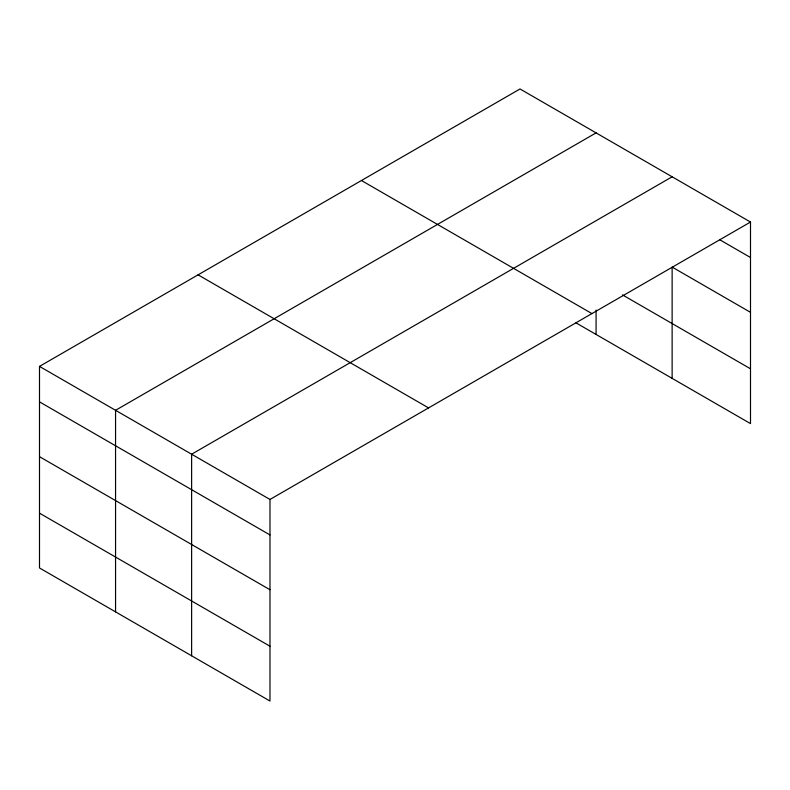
<?xml version="1.0" encoding="UTF-8"?>
<svg xmlns="http://www.w3.org/2000/svg" width="790" height="790" viewBox="0 0 790 790"><rect width="100%" height="100%" fill="white"/><g stroke="black" fill="none" stroke-linecap="round" stroke-linejoin="round"><path stroke-width="1.19" d="M750.5 222.039L520.018 88.964L39.5 366.392L39.5 567.961L269.983 701.036L269.983 499.458L750.5 222.039L750.5 423.608L576.009 322.863M596.075 132.878L115.557 410.306L115.557 611.875M672.132 176.792L191.624 454.22L191.624 655.789M719.789 239.775L750.5 257.51M750.5 312.327L672.132 267.079L672.132 378.371M622.481 294.887L750.5 368.792M361.445 180.515L591.927 313.591M198.073 274.841L428.555 407.907M39.5 366.392L269.983 499.458M39.5 401.863L269.983 534.929M39.5 456.679L269.983 589.745M39.5 513.154L269.983 646.22M596.075 310.095L596.075 334.456"/></g></svg>
